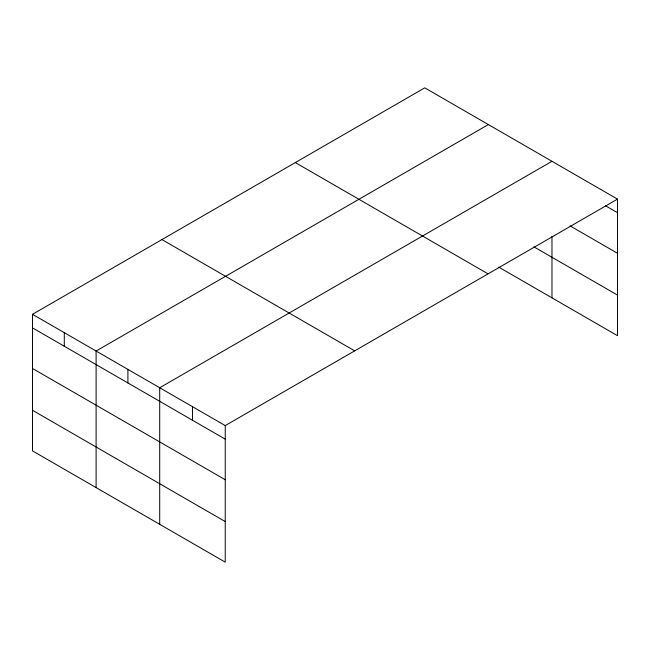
<?xml version="1.0" encoding="UTF-8"?>
<svg xmlns="http://www.w3.org/2000/svg" width="650" height="650" viewBox="0 0 650 650"><rect width="100%" height="100%" fill="white"/><g stroke="black" fill="none" stroke-linecap="round" stroke-linejoin="round"><path stroke-width="0.97" d="M617.5 199.119L424.759 87.847L32.5 314.316L32.5 450.881L225.241 562.153L225.241 425.596L617.5 199.119L617.5 335.684L498.68 267.085M488.369 124.564L96.103 351.041L96.103 487.598M551.972 161.289L159.705 387.757L159.705 524.322M605.426 205.717L617.5 212.688M570.074 225.891L617.5 253.273M533.918 246.838L617.5 295.092M295.319 162.581L488.052 273.853M161.947 239.582L354.681 350.854M32.5 314.316L225.241 425.596M32.5 327.876L225.241 439.156M32.5 368.469L225.241 479.749M32.5 410.288L225.241 521.568M551.972 236.348L551.972 297.846M192.473 406.673L192.473 420.241M127.904 369.395L127.904 382.964M64.301 332.678L64.301 346.239"/></g></svg>
